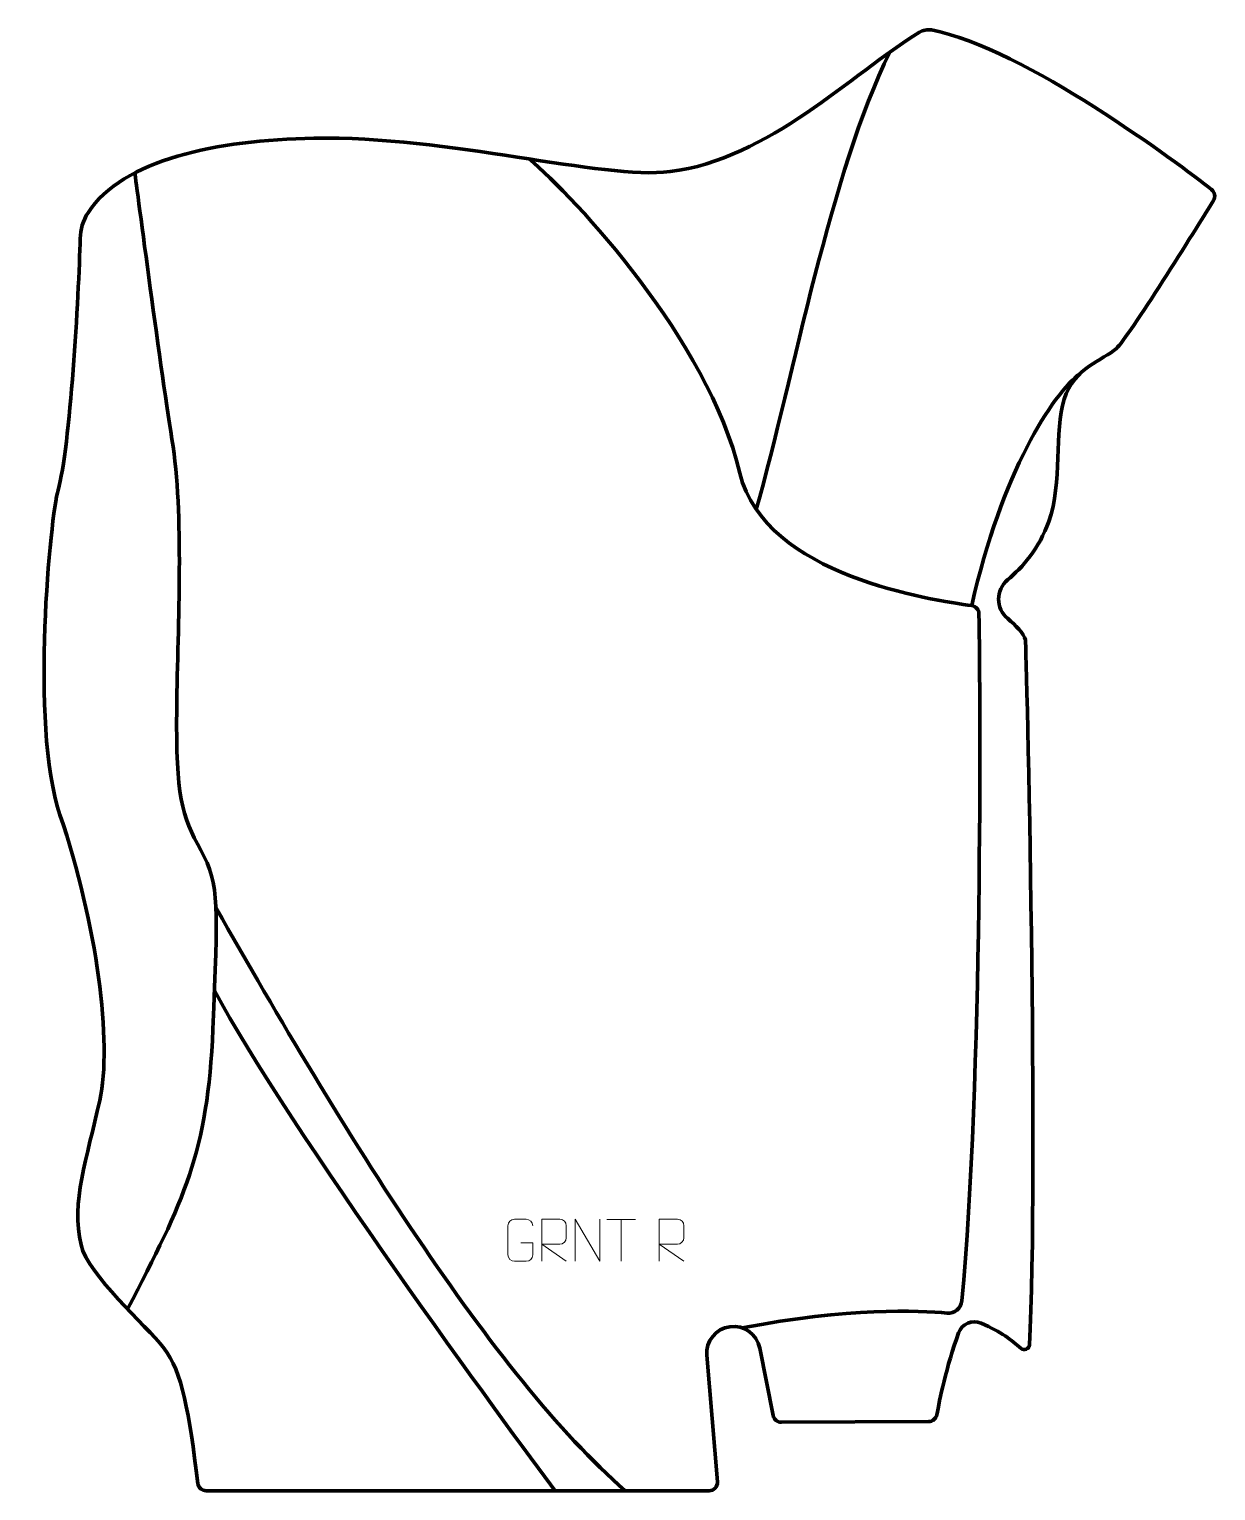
# Model space of a CAD drawing. Header units: millimetres. Extents: x -357 to 349, y -435 to 435.
import ezdxf

# ---------------------------------------------------------------- set-up
doc = ezdxf.new("R2010")
doc.units = ezdxf.units.MM
doc.header["$MEASUREMENT"] = 0
for name, color, linetype in [('layer 1', 7, 'Continuous'), ('layer 2', 7, 'Continuous'), ('layer 3', 7, 'Continuous')]:
    doc.layers.add(name, color=color, linetype=linetype)

msp = doc.modelspace()

# ---------------------------------------------------------------- linework, layer by layer
at = {"layer": 'layer 1', "color": 250, "lineweight": 9}
for points, knots in [([(-64.6152, -287.3274), (-64.6152, -287.3274), (-57.4471, -287.3274), (-57.4471, -287.3274), (-57.4471, -287.3274), (-57.4471, -287.3274), (-57.4471, -294.4955), (-57.4471, -294.4955), (-57.4471, -294.4955), (-57.5868, -296.8189), (-59.264, -298.2985), (-61.4118, -298.3093), (-61.4118, -298.3093), (-63.7436, -298.3089), (-66.0756, -298.3089), (-68.4071, -298.3093), (-68.4071, -298.3093), (-70.332, -298.4147), (-72.3042, -296.5302), (-72.293, -294.5129), (-72.293, -294.5129), (-72.2926, -288.7428), (-72.2926, -282.9731), (-72.293, -277.2038), (-72.293, -277.2038), (-72.2888, -275.0657), (-70.542, -273.3465), (-68.3897, -273.3599), (-68.3897, -273.3599), (-66.064, -273.3599), (-63.7379, -273.3599), (-61.4118, -273.3599), (-61.4118, -273.3599), (-59.4651, -273.3245), (-57.4737, -274.816), (-57.4471, -277.2537)], [0, 0, 0, 0, 0.1, 0.1, 0.1, 0.1, 0.2, 0.2, 0.2, 0.2, 0.3, 0.3, 0.3, 0.3, 0.4, 0.4, 0.4, 0.4, 0.5, 0.5, 0.5, 0.5, 0.6, 0.6, 0.6, 0.6, 0.7, 0.7, 0.7, 0.7, 0.8, 0.8, 0.8, 0.8, 1, 1, 1, 1]), ([(-52.2022, -298.3131), (-52.2022, -298.3131), (-52.2022, -273.3596), (-52.2022, -273.3596), (-52.2022, -273.3596), (-48.6074, -273.3596), (-45.0119, -273.3596), (-41.4167, -273.3596), (-41.4167, -273.3596), (-39.0914, -273.3973), (-37.5341, -274.8873), (-37.5382, -277.2537), (-37.5382, -277.2537), (-37.5386, -279.2892), (-37.5386, -282.3486), (-37.5382, -284.3846), (-37.5382, -284.3846), (-37.5447, -286.2601), (-39.357, -288.2019), (-41.3665, -288.221), (-41.3665, -288.221), (-41.3665, -288.221), (-52.2022, -288.221), (-52.2022, -288.221), (-52.2022, -288.221), (-52.2022, -288.221), (-37.5475, -298.3131), (-37.5475, -298.3131)], [0, 0, 0, 0, 0.125, 0.125, 0.125, 0.125, 0.25, 0.25, 0.25, 0.25, 0.375, 0.375, 0.375, 0.375, 0.5, 0.5, 0.5, 0.5, 0.625, 0.625, 0.625, 0.625, 0.75, 0.75, 0.75, 0.75, 1, 1, 1, 1]), ([(-32.2022, -298.3131), (-32.2022, -298.3131), (-32.2022, -273.3596), (-32.2022, -273.3596), (-32.2022, -273.3596), (-32.2022, -273.3596), (-17.5474, -298.3131), (-17.5474, -298.3131), (-17.5474, -298.3131), (-17.5474, -298.3131), (-17.5474, -273.3596), (-17.5474, -273.3596)], [0, 0, 0, 0, 0.25, 0.25, 0.25, 0.25, 0.5, 0.5, 0.5, 0.5, 1, 1, 1, 1]), ([(17.7932, -298.3131), (17.7932, -298.3131), (17.7932, -273.3596), (17.7932, -273.3596), (17.7932, -273.3596), (21.388, -273.3596), (24.9835, -273.3596), (28.5787, -273.3596), (28.5787, -273.3596), (30.904, -273.3973), (32.4613, -274.8873), (32.4572, -277.2537), (32.4572, -277.2537), (32.4568, -279.2892), (32.4568, -282.3486), (32.4572, -284.3846), (32.4572, -284.3846), (32.4507, -286.2601), (30.6384, -288.2019), (28.6289, -288.221), (28.6289, -288.221), (28.6289, -288.221), (17.7932, -288.221), (17.7932, -288.221), (17.7932, -288.221), (17.7932, -288.221), (32.4479, -298.3131), (32.4479, -298.3131)], [0, 0, 0, 0, 0.125, 0.125, 0.125, 0.125, 0.25, 0.25, 0.25, 0.25, 0.375, 0.375, 0.375, 0.375, 0.5, 0.5, 0.5, 0.5, 0.625, 0.625, 0.625, 0.625, 0.75, 0.75, 0.75, 0.75, 1, 1, 1, 1])]:
    msp.add_open_spline(points, degree=3, knots=knots, dxfattribs=at)
for points in [[(-13.3684, -273.3831), (-13.3684, -273.3831), (3.6188, -273.3831), (3.6188, -273.3831)], [(-4.8746, -298.3131), (-4.8746, -298.3131), (-4.8746, -273.3596), (-4.8746, -273.3596)]]:
    msp.add_open_spline(points, degree=3, dxfattribs=at)
at = {"layer": 'layer 2', "color": 230, "lineweight": 200}
msp.add_open_spline([(-251.9123, -434.9999), (-254.4332, -434.9999), (-256.5601, -433.1228), (-256.8733, -430.6241), (-256.8733, -430.6241), (-262.1759, -388.3602), (-266.2572, -364.0797), (-277.0462, -350.2226), (-277.0462, -350.2226), (-288.2025, -335.8938), (-322.1669, -306.7928), (-326.4517, -288.5302), (-326.4517, -288.5302), (-332.4281, -263.0572), (-322.9684, -237.2526), (-315.2955, -202.5586), (-315.2955, -202.5586), (-307.7252, -168.3293), (-316.8893, -97.8803), (-338.975, -32.5607), (-338.975, -32.5607), (-357.2788, 21.5748), (-344.2945, 146.9358), (-340.1381, 160.8642), (-340.1381, 160.8642), (-332.9922, 184.8104), (-327.678, 277.8499), (-326.9382, 310.6674), (-326.9382, 310.6674), (-326.8154, 316.1189), (-325.2477, 321.4582), (-322.2794, 326.0344), (-322.2794, 326.0344), (-301.607, 357.9033), (-245.7047, 369.2246), (-187.7977, 370.3818), (-187.7977, 370.3818), (-108.1115, 371.9738), (-15.7382, 345.4975), (24.1829, 350.4823), (24.1829, 350.4823), (83.1733, 357.8486), (131.9417, 408.4556), (172.727, 433.5145), (172.727, 433.5145), (174.8285, 434.8057), (177.3353, 435.2886), (179.7593, 434.8311), (179.7593, 434.8311), (235.1965, 424.3695), (327.4215, 354.7184), (346.5463, 339.9141), (346.5463, 339.9141), (348.5656, 338.3513), (349.0799, 335.522), (347.7365, 333.3514), (347.7365, 333.3514), (337.4897, 316.7899), (296.8727, 251.46), (289.9201, 245.2095), (289.9201, 245.2095), (281.9516, 238.0453), (264.8193, 234.0652), (258.8429, 214.9602), (258.8429, 214.9602), (252.8661, 195.8555), (257.9299, 165.2739), (249.6788, 142.1232), (249.6788, 142.1232), (243.9514, 126.0535), (233.8383, 114.7138), (225.1568, 107.3919), (225.1568, 107.3919), (217.9909, 101.3474), (217.9965, 90.3284), (225.2249, 84.358), (225.2249, 84.358), (229.7017, 80.6605), (235.0699, 75.522), (235.7338, 71.6746), (235.7338, 71.6746), (236.4475, 67.539), (243.7831, -249.7088), (238.1091, -348.1768), (238.1091, -348.1768), (237.9658, -350.6622), (235.0265, -351.8993), (233.1465, -350.2653), (233.1465, -350.2653), (227.2195, -345.1126), (221.7924, -340.5713), (209.3372, -335.1918), (209.3372, -335.1918), (204.0441, -332.9058), (197.9111, -335.576), (195.9627, -340.9978), (195.9627, -340.9978), (188.7022, -361.2025), (184.5652, -381.0821), (183.0334, -389.7026), (183.0334, -389.7026), (182.6111, -392.0782), (180.5474, -393.8085), (178.1319, -393.8188), (178.1319, -393.8188), (178.1319, -393.8188), (90.4642, -394.1821), (90.4642, -394.1821), (90.4642, -394.1821), (88.0614, -394.192), (85.9916, -392.4937), (85.5344, -390.1375), (85.5344, -390.1375), (85.5344, -390.1375), (77.5687, -350.0628), (77.5687, -350.0628), (77.5687, -350.0628), (75.9978, -341.7827), (68.2219, -336.1725), (59.8593, -337.2869), (59.8593, -337.2869), (51.4702, -338.4042), (45.4303, -345.8947), (46.1246, -354.3208), (46.1246, -354.3208), (46.1246, -354.3208), (52.403, -429.5904), (52.403, -429.5904), (52.403, -429.5904), (52.646, -432.5023), (50.3456, -434.9999), (47.4203, -434.9999), (47.4203, -434.9999), (47.4203, -434.9999), (-251.9123, -434.9999), (-251.9123, -434.9999)], degree=3, knots=[0, 0, 0, 0, 0.02857143, 0.02857143, 0.02857143, 0.02857143, 0.05714286, 0.05714286, 0.05714286, 0.05714286, 0.08571429, 0.08571429, 0.08571429, 0.08571429, 0.11428571, 0.11428571, 0.11428571, 0.11428571, 0.14285714, 0.14285714, 0.14285714, 0.14285714, 0.17142857, 0.17142857, 0.17142857, 0.17142857, 0.2, 0.2, 0.2, 0.2, 0.22857143, 0.22857143, 0.22857143, 0.22857143, 0.25714286, 0.25714286, 0.25714286, 0.25714286, 0.28571429, 0.28571429, 0.28571429, 0.28571429, 0.31428571, 0.31428571, 0.31428571, 0.31428571, 0.34285714, 0.34285714, 0.34285714, 0.34285714, 0.37142857, 0.37142857, 0.37142857, 0.37142857, 0.4, 0.4, 0.4, 0.4, 0.42857143, 0.42857143, 0.42857143, 0.42857143, 0.45714286, 0.45714286, 0.45714286, 0.45714286, 0.48571429, 0.48571429, 0.48571429, 0.48571429, 0.51428571, 0.51428571, 0.51428571, 0.51428571, 0.54285714, 0.54285714, 0.54285714, 0.54285714, 0.57142857, 0.57142857, 0.57142857, 0.57142857, 0.6, 0.6, 0.6, 0.6, 0.62857143, 0.62857143, 0.62857143, 0.62857143, 0.65714286, 0.65714286, 0.65714286, 0.65714286, 0.68571429, 0.68571429, 0.68571429, 0.68571429, 0.71428571, 0.71428571, 0.71428571, 0.71428571, 0.74285714, 0.74285714, 0.74285714, 0.74285714, 0.77142857, 0.77142857, 0.77142857, 0.77142857, 0.8, 0.8, 0.8, 0.8, 0.82857143, 0.82857143, 0.82857143, 0.82857143, 0.85714286, 0.85714286, 0.85714286, 0.85714286, 0.88571429, 0.88571429, 0.88571429, 0.88571429, 0.91428571, 0.91428571, 0.91428571, 0.91428571, 0.94285714, 0.94285714, 0.94285714, 0.94285714, 1, 1, 1, 1], dxfattribs=at)
at = {"layer": 'layer 3', "color": 142, "lineweight": 200}
for points in [[(155.0561, 421.6293), (119.5914, 349.8055), (98.1111, 229.5912), (75.5323, 149.2983)], [(268.3794, 230.2758), (251.6712, 217.9187), (221.7256, 171.4103), (203.8282, 92.0684)], [(-245.9205, -88.0761), (-172.2591, -217.9643), (-81.4167, -366.1804), (-2.512, -434.9998)], [(-247.014, -137.073), (-203.1372, -219.3591), (-71.0576, -399.0323), (-44.1636, -435.0001)]]:
    msp.add_open_spline(points, degree=3, dxfattribs=at)
for points, knots in [([(-59.6883, 358.0591), (-32.2109, 334.6586), (46.4515, 251.1776), (65.8032, 170.9037), (65.8032, 170.9037), (80.611, 109.4791), (180.8084, 95.3624), (203.8282, 92.0685), (203.8282, 92.0685), (206.2602, 91.7203), (208.0774, 89.6597), (208.1169, 87.2026), (208.1169, 87.2026), (208.9449, 35.8777), (210.3436, -191.5677), (197.8863, -321.9875), (197.8863, -321.9875), (197.4669, -326.3746), (193.586, -329.5955), (189.1971, -329.1969), (189.1971, -329.1969), (172.5357, -327.6831), (130.0242, -325.9354), (67.0922, -338.0004)], [0, 0, 0, 0, 0.14285714, 0.14285714, 0.14285714, 0.14285714, 0.28571429, 0.28571429, 0.28571429, 0.28571429, 0.42857143, 0.42857143, 0.42857143, 0.42857143, 0.57142857, 0.57142857, 0.57142857, 0.57142857, 0.71428571, 0.71428571, 0.71428571, 0.71428571, 1, 1, 1, 1]), ([(-298.7085, -326.854), (-265.2927, -262.3895), (-250.9491, -233.7023), (-247.9607, -160.1919), (-247.9607, -160.1919), (-244.9727, -86.6815), (-243.7774, -74.5336), (-255.1327, -53.616), (-255.1327, -53.616), (-266.4879, -32.6984), (-270.074, -21.5382), (-269.4759, 30.4573), (-269.4759, 30.4573), (-268.8783, 82.4522), (-264.9932, 145.8026), (-272.3147, 191.2238), (-272.3147, 191.2238), (-279.6363, 236.6447), (-294.3757, 349.8055), (-294.3757, 349.8055)], [0, 0, 0, 0, 0.16666667, 0.16666667, 0.16666667, 0.16666667, 0.33333333, 0.33333333, 0.33333333, 0.33333333, 0.5, 0.5, 0.5, 0.5, 0.66666667, 0.66666667, 0.66666667, 0.66666667, 1, 1, 1, 1])]:
    msp.add_open_spline(points, degree=3, knots=knots, dxfattribs=at)

doc.saveas('drawing.dxf')
